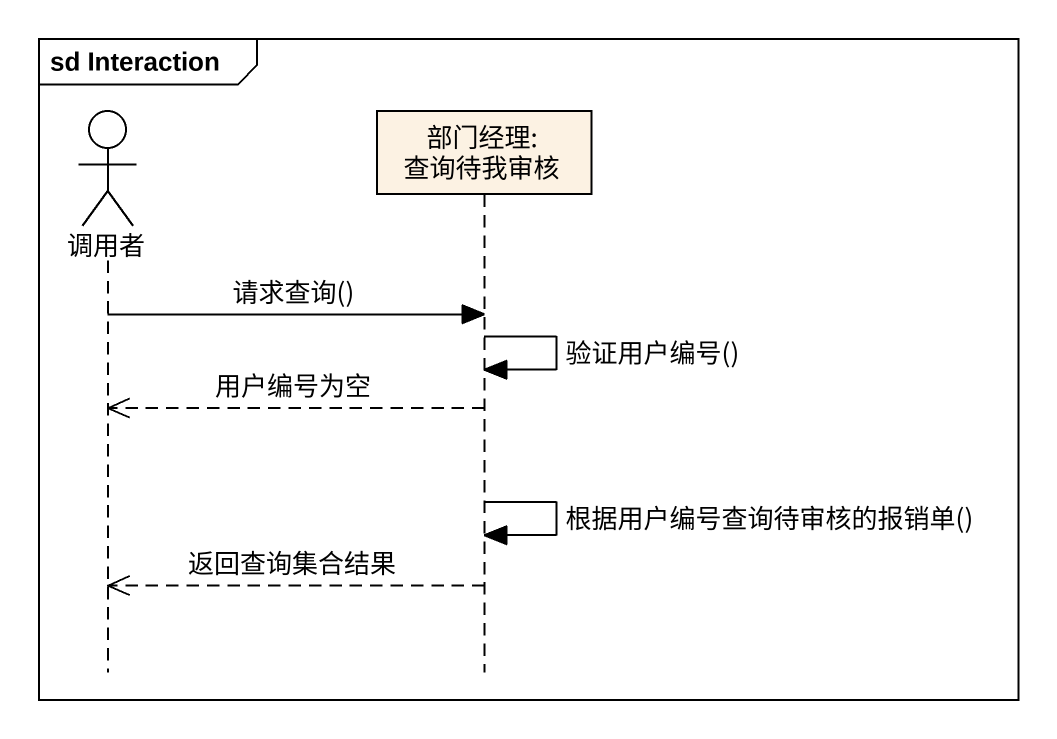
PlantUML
@startuml
mainframe sd Interaction
hide footbox
actor 调用者
participant "部门经理: 查询待我审核" as 部门经理_查询待我审核

调用者 -> 部门经理_查询待我审核 : 请求查询()
部门经理_查询待我审核 -> 部门经理_查询待我审核 : 验证用户编号()
部门经理_查询待我审核 -->> 调用者 : 用户编号为空
部门经理_查询待我审核 -> 部门经理_查询待我审核 : 根据用户编号查询待审核的报销单()
部门经理_查询待我审核 -->> 调用者 : 返回查询集合结果
@enduml
